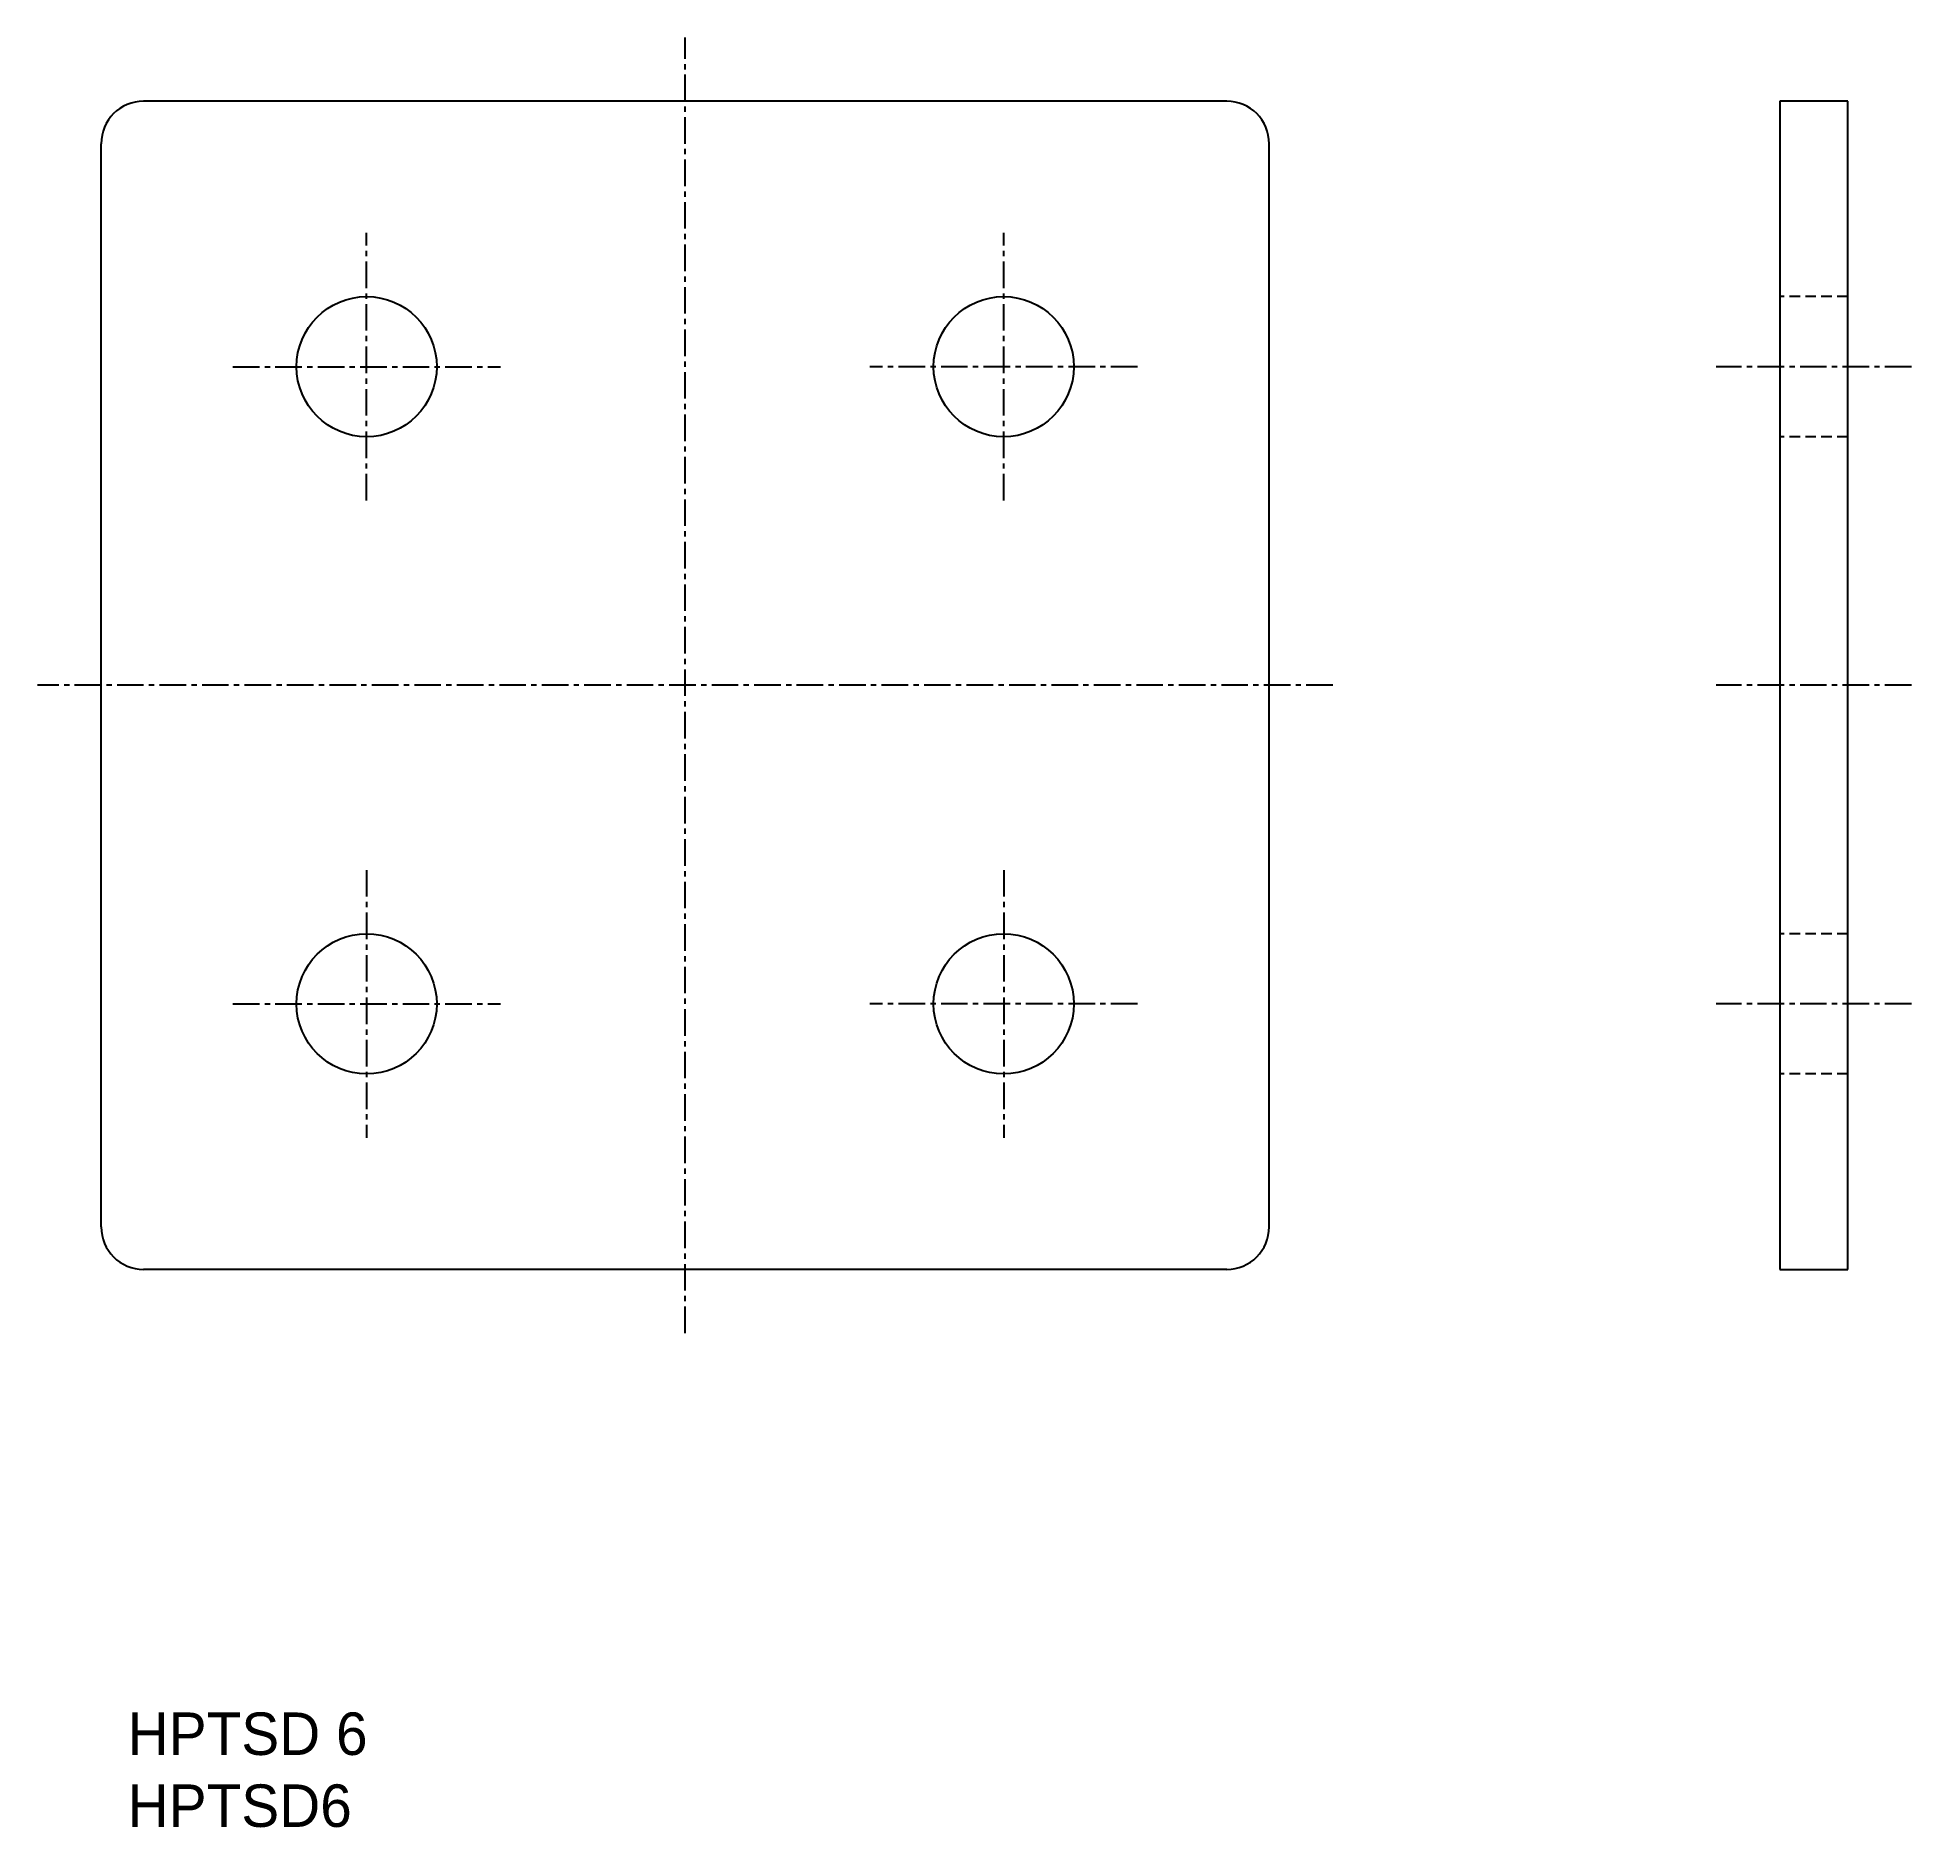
# Model space of a CAD drawing. Extents: x 0 to 88.2, y 0 to 84.3.
import ezdxf

# ---------------------------------------------------------------- set-up
doc = ezdxf.new("R2010")
doc.units = 0
doc.linetypes.add('CENTER', pattern=[2, 1.25, -0.25, 0.25, -0.25])
doc.linetypes.add('DASHED', pattern=[0.75, 0.5, -0.25])
doc.layers.get('0').update_dxf_attribs({"linetype": 'CONTINUOUS'})
doc.layers.add('CENTER', color=1, linetype='CENTER')

msp = doc.modelspace()

# ---------------------------------------------------------------- linework, layer by layer
at = {"color": 7, "linetype": 'CONTINUOUS'}
for p, q in [((56, 81.25), (5, 81.25)), ((82.05, 81.25), (82.05, 26.25)), ((85.25, 81.25), (82.05, 81.25)), ((85.25, 26.25), (85.25, 81.25)), ((3, 28.25), (3, 79.25)), ((58, 28.25), (58, 79.25)), ((56, 26.25), (5, 26.25)), ((82.05, 26.25), (85.25, 26.25))]:
    msp.add_line(p, q, dxfattribs=at)
at = {"color": 3, "linetype": 'DASHED'}
for p, q in [((85.25, 72.05), (82.05, 72.05)), ((85.25, 65.45), (82.05, 65.45)), ((85.25, 42.05), (82.05, 42.05)), ((85.25, 35.45), (82.05, 35.45))]:
    msp.add_line(p, q, dxfattribs=at)
at = {"color": 7, "linetype": 'CONTINUOUS'}
for centre in [(15.5, 68.75), (45.5, 68.75), (15.5, 38.75), (45.5, 38.75)]:
    msp.add_circle(centre, 3.3, dxfattribs=at)
for centre, start, end in [((5, 79.25), 90, 180), ((56, 79.25), 0, 90), ((5, 28.25), 180, 270), ((56, 28.25), 270, 0)]:
    msp.add_arc(centre, 2, start, end, dxfattribs=at)
at = {"layer": 'CENTER', "color": 1, "linetype": 'CENTER'}
for p, q in [((30.5, 23.25), (30.5, 84.25)), ((15.5, 62.45), (15.5, 75.05)), ((45.5, 62.45), (45.5, 75.05)), ((9.2, 68.75), (21.8, 68.75)), ((51.8, 68.75), (39.2, 68.75)), ((88.25, 68.75), (79.05, 68.75)), ((61, 53.75), (0, 53.75)), ((88.25, 53.75), (79.05, 53.75)), ((15.5, 45.05), (15.5, 32.45)), ((45.5, 45.05), (45.5, 32.45)), ((9.2, 38.75), (21.8, 38.75)), ((51.8, 38.75), (39.2, 38.75)), ((88.25, 38.75), (79.05, 38.75))]:
    msp.add_line(p, q, dxfattribs=at)

# ---------------------------------------------------------------- texts
at = {"color": 7, "linetype": 'CONTINUOUS'}
for s, p in [('HPTSD 6', (4.25, 3.388)), ('HPTSD6', (4.25, 0))]:
    msp.add_text(s, height=2, dxfattribs=at).set_placement(p)

doc.saveas('drawing.dxf')
